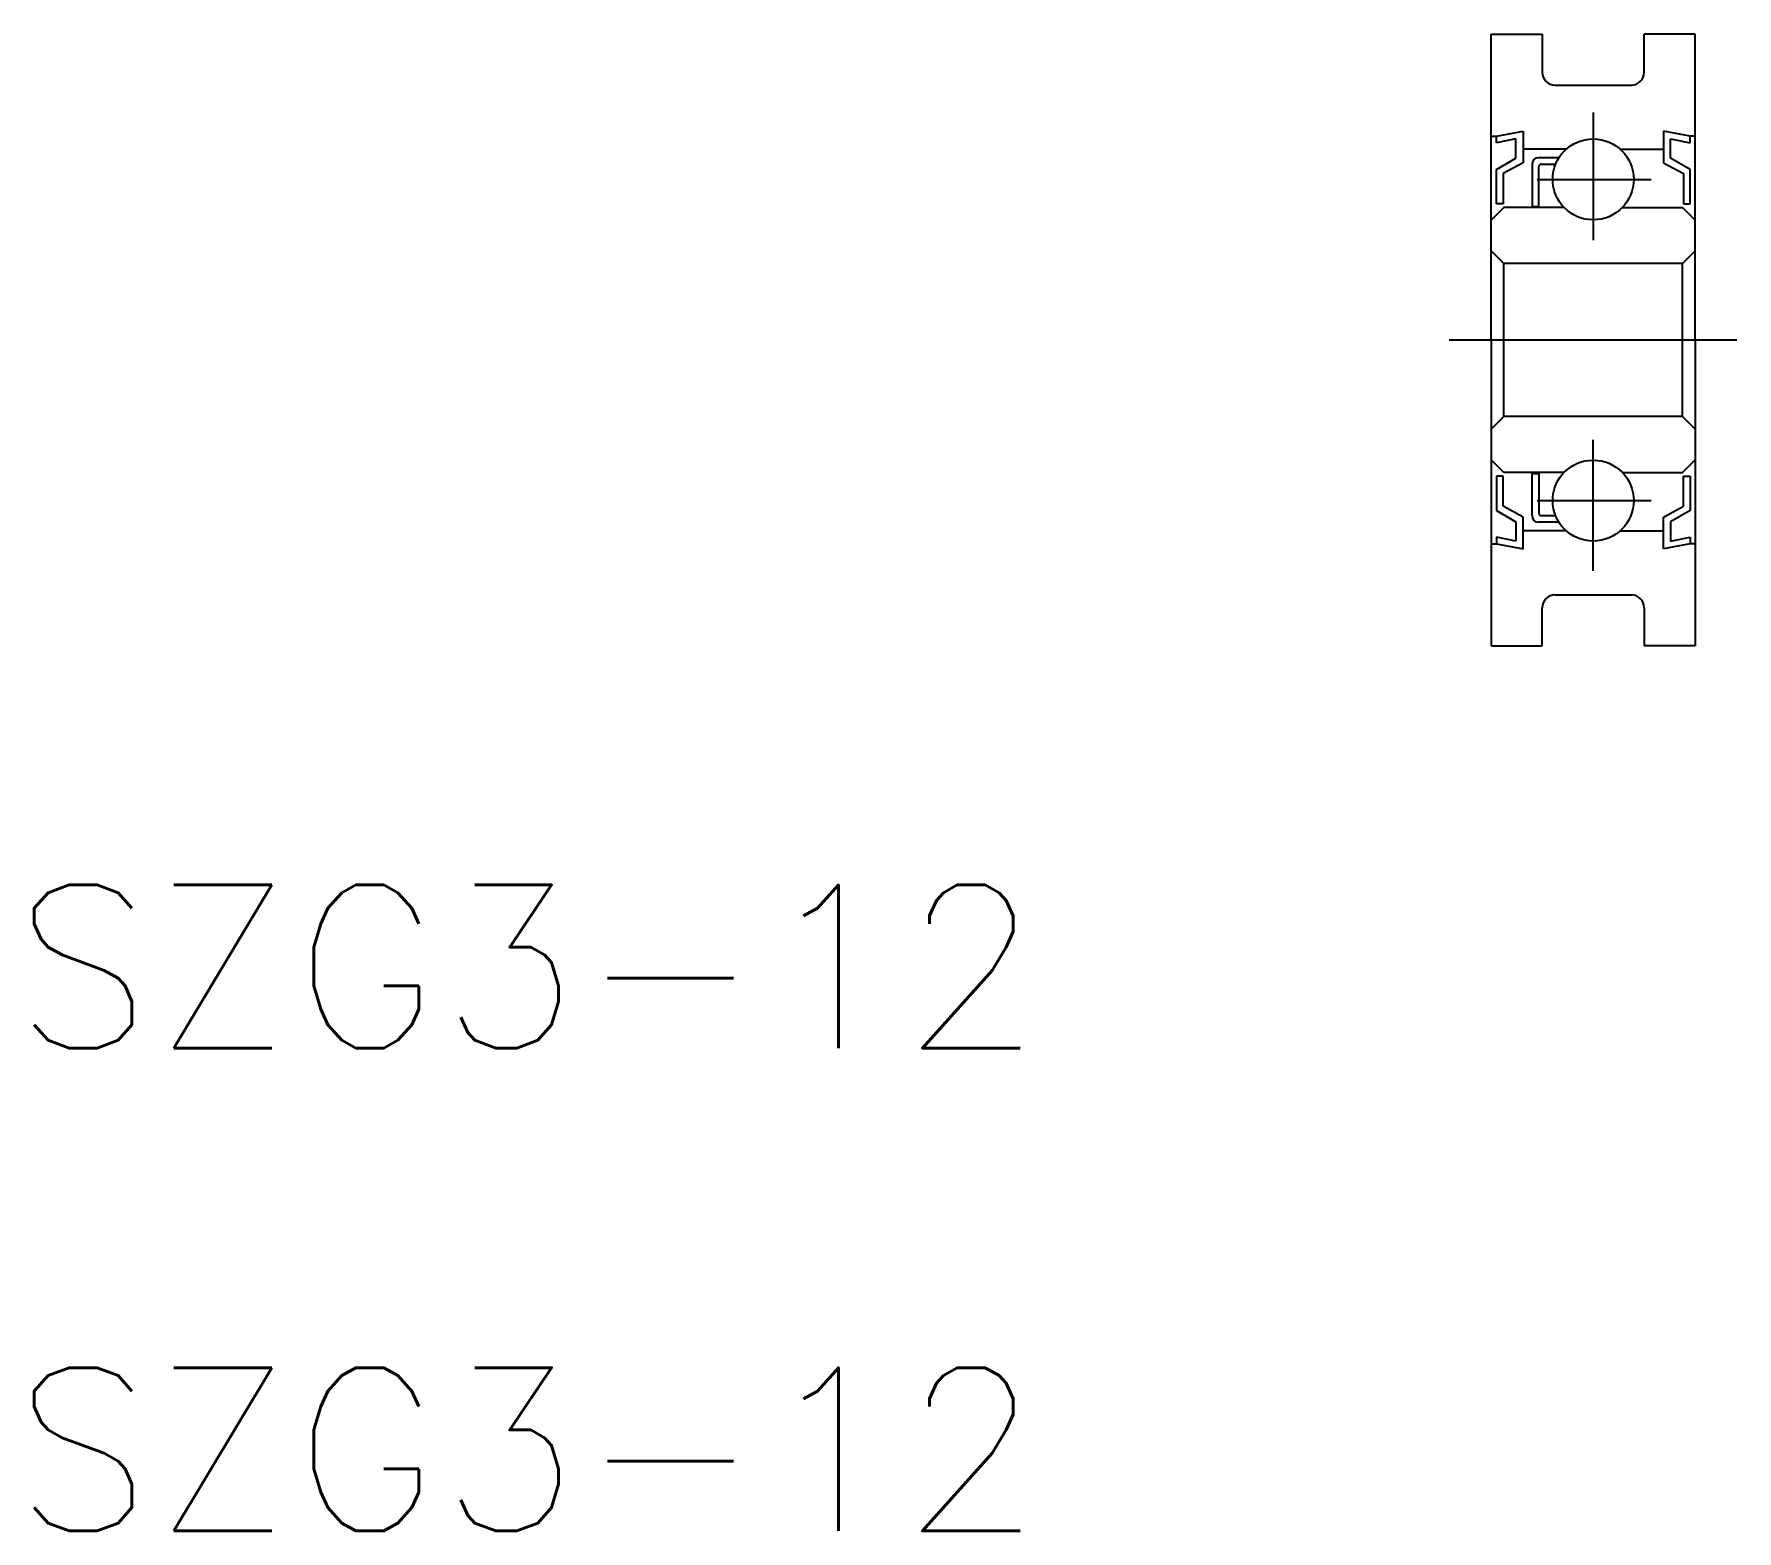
# Model space of a CAD drawing. Extents: x 80.9 to 114.2, y 173.9 to 203.3.
import ezdxf

# ---------------------------------------------------------------- set-up
doc = ezdxf.new("R2010")
doc.units = 0
doc.linetypes.add('CENTER', pattern=[17.5, 13, -1.5, 1.5, -1.5])
doc.layers.get('0').update_dxf_attribs({"linetype": 'CONTINUOUS'})
doc.layers.add('CENTER', color=1, linetype='CENTER')
doc.styles.get("Standard").update_dxf_attribs({"font": 'txt.shx', "bigfont": '@extfont2.shx'})

msp = doc.modelspace()

# ---------------------------------------------------------------- linework, layer by layer
at = {"color": 7, "linetype": 'CONTINUOUS'}
for p, q in [((109.428, 197.265), (109.428, 203.265)), ((109.428, 203.265), (110.428, 203.265)), ((110.428, 203.265), (110.428, 202.515)), ((113.428, 203.265), (112.428, 203.265)), ((112.428, 202.515), (112.428, 203.265)), ((113.428, 197.265), (113.428, 203.265)), ((110.678, 202.265), (112.178, 202.265)), ((109.528, 201.265), (110.053, 201.357)), ((110.053, 201.357), (110.053, 200.737)), ((113.328, 201.265), (112.803, 201.357)), ((112.803, 201.357), (112.803, 200.737)), ((109.428, 201.265), (109.528, 201.265)), ((109.528, 201.129), (109.528, 201.265)), ((109.91, 201.207), (109.528, 201.129)), ((109.91, 200.828), (109.91, 201.207)), ((110.902, 201.01), (110.053, 201.01)), ((111.953, 201.01), (112.803, 201.01)), ((112.946, 200.828), (112.946, 201.207)), ((112.946, 201.207), (113.328, 201.129)), ((113.428, 201.265), (113.328, 201.265)), ((113.328, 201.129), (113.328, 201.265)), ((109.528, 200.608), (109.91, 200.828)), ((110.053, 200.737), (109.66, 200.527)), ((110.228, 200.71), (110.228, 199.885)), ((110.757, 200.84), (110.358, 200.84)), ((110.408, 200.71), (110.691, 200.71)), ((112.803, 200.737), (113.196, 200.527)), ((113.328, 200.608), (112.946, 200.828)), ((109.528, 199.932), (109.528, 200.608)), ((109.66, 200.527), (109.66, 199.933)), ((110.358, 199.885), (110.358, 200.66)), ((113.196, 200.527), (113.196, 199.933)), ((113.328, 199.932), (113.328, 200.608)), ((109.678, 199.865), (109.428, 199.615)), ((109.66, 199.933), (109.528, 199.932)), ((110.855, 199.865), (109.678, 199.865)), ((110.228, 199.885), (110.358, 199.885)), ((112, 199.865), (113.178, 199.865)), ((113.178, 199.865), (113.428, 199.615)), ((113.196, 199.933), (113.328, 199.932)), ((109.678, 198.765), (109.428, 199.015)), ((113.178, 198.765), (113.428, 199.015)), ((109.678, 195.765), (109.678, 198.765)), ((113.178, 198.765), (109.678, 198.765)), ((113.178, 195.765), (113.178, 198.765)), ((109.428, 197.265), (109.428, 191.265)), ((113.428, 197.265), (113.428, 191.265)), ((109.678, 195.765), (109.428, 195.515)), ((113.178, 195.765), (109.678, 195.765)), ((113.178, 195.765), (113.428, 195.515)), ((109.678, 194.665), (109.428, 194.915)), ((110.855, 194.665), (109.678, 194.665)), ((112, 194.665), (113.178, 194.665)), ((113.178, 194.665), (113.428, 194.915)), ((109.66, 194.597), (109.528, 194.597)), ((109.528, 194.597), (109.528, 193.921)), ((109.66, 194.003), (109.66, 194.597)), ((110.228, 194.645), (110.358, 194.645)), ((110.228, 193.82), (110.228, 194.645)), ((110.358, 194.645), (110.358, 193.87)), ((113.196, 194.003), (113.196, 194.597)), ((113.196, 194.597), (113.328, 194.597)), ((113.328, 194.597), (113.328, 193.921)), ((110.053, 193.792), (109.66, 194.003)), ((112.803, 193.792), (113.196, 194.003)), ((109.528, 193.921), (109.91, 193.702)), ((109.91, 193.702), (109.91, 193.323)), ((110.053, 193.172), (110.053, 193.792)), ((110.757, 193.69), (110.358, 193.69)), ((110.408, 193.82), (110.691, 193.82)), ((112.803, 193.172), (112.803, 193.792)), ((113.328, 193.921), (112.946, 193.702)), ((112.946, 193.702), (112.946, 193.323)), ((109.91, 193.323), (109.528, 193.4)), ((109.528, 193.4), (109.528, 193.265)), ((110.902, 193.52), (110.053, 193.52)), ((111.953, 193.52), (112.803, 193.52)), ((112.946, 193.323), (113.328, 193.4)), ((113.328, 193.4), (113.328, 193.265)), ((109.428, 193.265), (109.528, 193.265)), ((109.528, 193.265), (110.053, 193.172)), ((113.328, 193.265), (112.803, 193.172)), ((113.428, 193.265), (113.328, 193.265)), ((110.428, 191.265), (110.428, 192.015)), ((110.678, 192.265), (112.178, 192.265)), ((112.428, 192.015), (112.428, 191.265)), ((109.428, 191.265), (110.428, 191.265)), ((113.428, 191.265), (112.428, 191.265))]:
    msp.add_line(p, q, dxfattribs=at)
for centre in [(111.428, 200.415), (111.428, 194.115)]:
    msp.add_circle(centre, 0.794, dxfattribs=at)
for centre, radius, start, end in [((110.678, 202.515), 0.25, 180, 270), ((112.178, 202.515), 0.25, 270, 0), ((110.358, 200.71), 0.13, 90, 180), ((110.408, 200.66), 0.05, 90, 180), ((110.358, 193.82), 0.13, 180, 270), ((110.408, 193.87), 0.05, 180, 270), ((110.678, 192.015), 0.25, 90, 180), ((112.178, 192.015), 0.25, 0, 90)]:
    msp.add_arc(centre, radius, start, end, dxfattribs=at)
at = {"layer": 'CENTER', "color": 1, "linetype": 'CENTER'}
for p, q in [((111.428, 201.724), (111.428, 199.224)), ((110.331, 200.415), (112.561, 200.415)), ((108.605, 197.265), (114.246, 197.265)), ((111.428, 192.735), (111.428, 195.305)), ((110.331, 194.115), (112.561, 194.115))]:
    msp.add_line(p, q, dxfattribs=at)

# ---------------------------------------------------------------- texts
at = {"color": 7, "linetype": 'CONTINUOUS'}
for p in [(80.445, 183.379), (80.445, 173.91)]:
    msp.add_text('SZG3-12', height=3.2, dxfattribs=at).set_placement(p)

doc.saveas('drawing.dxf')
